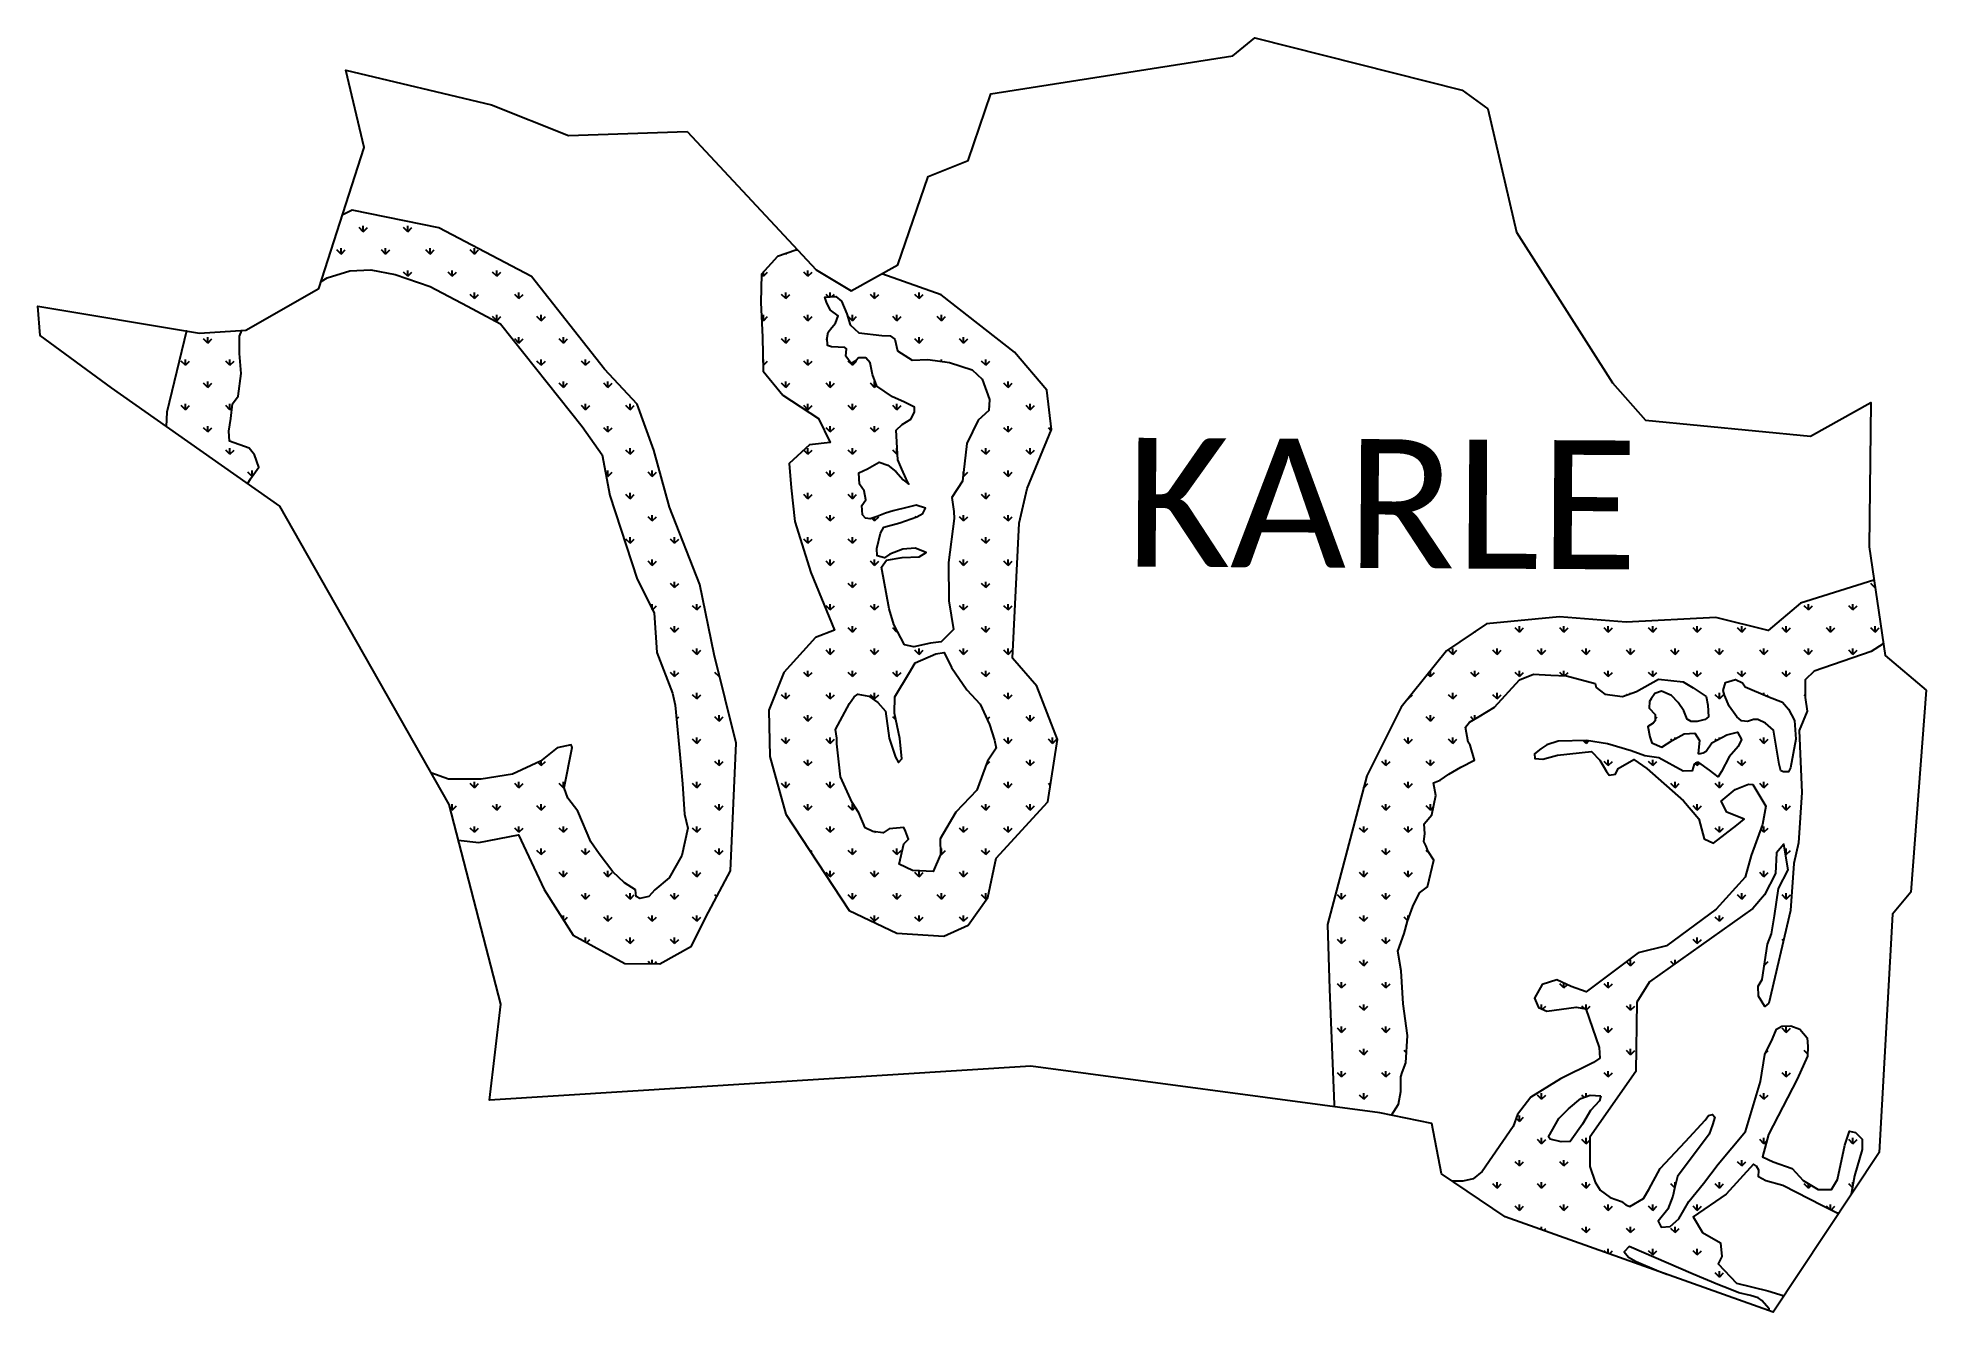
# Model space of a CAD drawing. Header units: metres. Extents: x 318967 to 320493, y 1877618 to 1878647.
import ezdxf

# ---------------------------------------------------------------- set-up
doc = ezdxf.new("R2010")
doc.units = ezdxf.units.M
for name, color, linetype in [('MANGROOVE BUFFER ZONE', 120, 'Continuous'), ('village', 3, 'Continuous'), ('VILLAGE NAME', 250, 'Continuous')]:
    doc.layers.add(name, color=color, linetype=linetype)
doc.styles.get("Standard").update_dxf_attribs({"font": 'simplex.shx'})

msp = doc.modelspace()

# ---------------------------------------------------------------- hatches: boundary and pattern name
at = {"layer": 'MANGROOVE BUFFER ZONE'}
h = msp.add_hatch(dxfattribs=at)
h.set_pattern_fill('GRASS', color=256)
h.paths.add_polyline_path([(319783.2, 1878029.8), (319791.1, 1878080), (319774.4, 1878123.1), (319754.7, 1878145.6), (319760, 1878254.6), (319766.5, 1878282.7), (319786, 1878330.3), (319782.4, 1878362.1), (319756.2, 1878392.9), (319697, 1878439), (319649.1, 1878456.1), (319624.3, 1878442.3), (319595.9, 1878459.4), (319581.5, 1878474.9), (319579.6, 1878475.3), (319564.9, 1878470), (319551.8, 1878455.8), (319551.2, 1878432.8), (319552.7, 1878404.8), (319553.3, 1878377.5), (319569.1, 1878358.2), (319597.9, 1878339.3), (319607.4, 1878319.9), (319590.6, 1878317.9), (319574.2, 1878303), (319575.8, 1878283.3), (319578.9, 1878256.1), (319591.7, 1878215), (319610.7, 1878168.2), (319595.5, 1878162.5), (319569.8, 1878134.2), (319557.9, 1878103.7), (319558.5, 1878066.4), (319571.6, 1878019.7), (319622.7, 1877941.9), (319661.1, 1877923.7), (319699.2, 1877921.3), (319718.9, 1877930), (319734.6, 1877952.5), (319741.5, 1877984.3)])
h.paths.add_polyline_path([(319625.1, 1878029.2), (319615.6, 1878049.8), (319612.8, 1878076.6), (319612.6, 1878081.2), (319611.6, 1878088), (319611.5, 1878088), (319623, 1878109.2), (319626.7, 1878114.5), (319629.6, 1878116.7), (319638.5, 1878115), (319645.8, 1878110), (319651.9, 1878103), (319655.1, 1878081), (319660.1, 1878065.7), (319662.6, 1878061.5), (319665.2, 1878064.4), (319663.6, 1878080.8), (319659.4, 1878101.2), (319659.5, 1878114.5), (319671.3, 1878134.2), (319675.9, 1878141.9), (319692.8, 1878149.2), (319699.4, 1878150.4), (319705.4, 1878138.1), (319717.8, 1878120.2), (319728.5, 1878108.5), (319736, 1878092.1), (319740.2, 1878079.4), (319741.5, 1878072.9), (319734.5, 1878062.5), (319725.9, 1878039), (319708.9, 1878021.3), (319696.1, 1877999.8), (319696.4, 1877987.1), (319690.4, 1877973.5), (319673.9, 1877974.1), (319663.1, 1877979.3), (319666.7, 1877995.7), (319670.5, 1877999.4), (319668.3, 1878006), (319666.7, 1878009), (319655, 1878007.9), (319650.1, 1878004.7), (319641.7, 1878005.8), (319635.7, 1878008.8), (319630.4, 1878020.7)], flags=16)
h.paths.add_polyline_path([(319667.4, 1878156.4), (319658.8, 1878172.9), (319655.1, 1878185.5), (319648.7, 1878219.1), (319652.8, 1878224.9), (319665.5, 1878226.9), (319679.2, 1878227.5), (319684.9, 1878231), (319676.1, 1878234.5), (319666.1, 1878233.6), (319655.5, 1878229.8), (319651.1, 1878226.7), (319645.3, 1878228.2), (319644.9, 1878234.3), (319647.9, 1878246.7), (319650.8, 1878251.6), (319663.6, 1878255), (319677.4, 1878259.9), (319682.1, 1878262.6), (319684.4, 1878266.8), (319676.9, 1878269.3), (319670.2, 1878267.7), (319658.3, 1878264.8), (319652, 1878262.8), (319645.4, 1878260.1), (319639.7, 1878258.1), (319635.8, 1878258.7), (319633.5, 1878261.5), (319633, 1878268.9), (319636, 1878273.6), (319634.7, 1878280.7), (319631.1, 1878286.1), (319630.4, 1878295.4), (319637.4, 1878298.7), (319647, 1878304), (319653.8, 1878301.5), (319660.4, 1878296.5), (319666.3, 1878289.8), (319671, 1878286.2), (319668.8, 1878290.6), (319665.1, 1878298.4), (319662, 1878305.9), (319660.5, 1878329.7), (319665.5, 1878334.4), (319672.6, 1878338.8), (319675.5, 1878344.3), (319675.5, 1878348.3), (319666.9, 1878352.6), (319657.7, 1878356.6), (319645.1, 1878365.3), (319641.4, 1878374.9), (319639.7, 1878384.2), (319636, 1878388.2), (319630.2, 1878388.2), (319628.2, 1878386.1), (319624.4, 1878383.7), (319620.1, 1878389.7), (319620.6, 1878395.6), (319619.1, 1878396.5), (319608.4, 1878397.2), (319605.2, 1878398.2), (319604.8, 1878404.4), (319605.7, 1878409), (319608.7, 1878412.7), (319611.6, 1878416.2), (319613.7, 1878422.1), (319607.5, 1878426.7), (319604.5, 1878432.5), (319603.1, 1878437.3), (319611.9, 1878437.8), (319616.6, 1878434), (319620.8, 1878423.7), (319623.5, 1878414.8), (319630.6, 1878408.5), (319649, 1878406.2), (319655.9, 1878405.9), (319659.5, 1878403.4), (319661.8, 1878393.9), (319673.6, 1878386.3), (319686.1, 1878387), (319703.7, 1878384.5), (319721.9, 1878378.6), (319730.1, 1878370.9), (319735.9, 1878354.6), (319735.4, 1878345.6), (319727, 1878338), (319717.8, 1878319.1), (319714.2, 1878288.5), (319705.5, 1878275.5), (319707.3, 1878264), (319707.6, 1878258.4), (319702.9, 1878223), (319703.2, 1878191.9), (319707, 1878168.9), (319696.9, 1878159), (319688.5, 1878157.7), (319674.9, 1878154.8)], flags=16)
h.paths.add_polyline_path([(319526.7, 1877974), (319531.5, 1878077), (319513.7, 1878148.6), (319502, 1878205.1), (319477.5, 1878267.6), (319464.9, 1878313.7), (319451.4, 1878350.7), (319425.1, 1878379.1), (319366.1, 1878453.9), (319291.3, 1878493.3), (319221.2, 1878507.5), (319213.2, 1878503.5), (319196, 1878449.9), (319201, 1878452.9), (319219.3, 1878458.4), (319236.2, 1878459.2), (319255.8, 1878455.6), (319284.2, 1878445.8), (319314.4, 1878430), (319341.1, 1878415.7), (319407.1, 1878332.8), (319423, 1878309.8), (319429.4, 1878277), (319451.5, 1878209.4), (319465, 1878182.2), (319467.3, 1878150.4), (319479.9, 1878117.5), (319482.2, 1878107.7), (319486.8, 1878059.4), (319488.1, 1878044.1), (319489.6, 1878019.7), (319492.3, 1878008.5), (319487.4, 1877986.2), (319477.2, 1877968.3), (319465.7, 1877958.6), (319460.7, 1877953.2), (319453.6, 1877951.6), (319450.5, 1877953.1), (319450, 1877958.7), (319441.1, 1877964.3), (319431.7, 1877973.2), (319420.8, 1877987.8), (319413.9, 1877997.4), (319403.4, 1878022), (319395.5, 1878032.5), (319392.4, 1878041), (319399, 1878073.6), (319398.1, 1878075.7), (319386.7, 1878073.3), (319373.3, 1878062.6), (319350.8, 1878052), (319325.3, 1878047.9), (319299.1, 1878048), (319284.7, 1878053.2), (319299.4, 1878027.4), (319306.9, 1877998.6), (319323.5, 1877996.9), (319355.5, 1878002.9), (319376.3, 1877958.8), (319399.8, 1877922.1), (319441.5, 1877899.1), (319469.8, 1877898.9), (319495.2, 1877913.2), (319506.9, 1877936.4)])
h = msp.add_hatch(dxfattribs=at)
h.set_pattern_fill('GRASS', color=256)
h.paths.add_polyline_path([(319129.1, 1878357.3), (319131.4, 1878375.6), (319130.2, 1878391.8), (319130.2, 1878405.8), (319132, 1878410.4), (319097.8, 1878408.2), (319087.3, 1878409.9), (319087.3, 1878409.9), (319071.5, 1878344.3), (319071, 1878332.8), (319136.7, 1878286.6), (319139.1, 1878290.6), (319145.7, 1878299.8), (319142.2, 1878310), (319137.9, 1878315.3), (319122, 1878321), (319121.4, 1878329.1), (319123.1, 1878339.3), (319124.6, 1878351.2)])
h = msp.add_hatch(dxfattribs=at)
h.set_pattern_fill('GRASS', color=256)
h.paths.add_polyline_path([(320284, 1877700.7), (320288.1, 1877711.1), (320289.5, 1877717.4), (320291.7, 1877727), (320317.4, 1877761.2), (320320.2, 1877768.8), (320322.1, 1877775), (320320.1, 1877777.3), (320316.9, 1877776.5), (320314.2, 1877772.6), (320298.4, 1877755.5), (320277.8, 1877733.7), (320268.6, 1877716.7), (320264.4, 1877709.4), (320253.4, 1877703), (320250.2, 1877704.3), (320246.5, 1877706.8), (320237.5, 1877710.2), (320229.4, 1877716.2), (320225.4, 1877722.4), (320220.9, 1877735.3), (320220.9, 1877759), (320258.2, 1877812), (320258.9, 1877868), (320269.3, 1877884.3), (320352.8, 1877943.5), (320362.1, 1877954.6), (320371.1, 1877971.7), (320371.9, 1877988.4), (320377.8, 1877995.5), (320381.3, 1877974.7), (320373.5, 1877959.7), (320370.3, 1877937.7), (320367.8, 1877923), (320364.6, 1877914.6), (320360.2, 1877886.1), (320357.1, 1877880.8), (320357.3, 1877872.7), (320362.3, 1877864.3), (320365.6, 1877867), (320383.2, 1877941.9), (320385.9, 1877979.8), (320389.5, 1877996.5), (320392.2, 1878037.1), (320390, 1878087.3), (320396.7, 1878103), (320394.9, 1878113.9), (320395.1, 1878128.3), (320402.3, 1878135.3), (320448.4, 1878151.2), (320458.1, 1878157.2), (320450.5, 1878208.7), (320391.3, 1878190), (320365, 1878168), (320322.7, 1878178.4), (320250.3, 1878174.8), (320196.4, 1878179.1), (320137.5, 1878173.5), (320105.2, 1878151.6), (320068.6, 1878106.1), (320040.8, 1878050.7), (320009.1, 1877930.7), (320010.8, 1877878.3), (320014.6, 1877785.3), (320014.6, 1877783.4), (320051.3, 1877778.5), (320060.8, 1877776.6), (320066.5, 1877785.5), (320068.4, 1877795.8), (320068.4, 1877807.7), (320069.4, 1877811.2), (320072.4, 1877818.8), (320073.8, 1877840.9), (320070.3, 1877866.6), (320068.5, 1877893.2), (320065.8, 1877909.2), (320070.9, 1877923.4), (320073.6, 1877933.4), (320078, 1877945.1), (320083.3, 1877956.3), (320090, 1877961.1), (320094.9, 1877982.5), (320090.5, 1877989.6), (320088.9, 1877994), (320086.9, 1877997.7), (320087.6, 1878003.7), (320087.3, 1878011.8), (320093.5, 1878019.1), (320096.6, 1878034.8), (320094.6, 1878044.9), (320100, 1878047.1), (320107, 1878051.9), (320116.9, 1878057.6), (320127.9, 1878063.2), (320124.4, 1878075.5), (320122.8, 1878077.8), (320120.7, 1878090), (320123.7, 1878094.1), (320131.7, 1878098.7), (320143.9, 1878106.1), (320164.1, 1878128.3), (320175.6, 1878132.9), (320189.6, 1878132), (320202.1, 1878131.3), (320225.2, 1878125.1), (320226, 1878122), (320233, 1878116.6), (320247.3, 1878114.7), (320258.7, 1878118.8), (320276.5, 1878128.8), (320296.4, 1878126.5), (320304.4, 1878121.7), (320314.9, 1878114.7), (320316.3, 1878107.8), (320317, 1878098.2), (320314.3, 1878096.2), (320307.8, 1878094.5), (320302.9, 1878094.5), (320299.6, 1878096.3), (320296.9, 1878103.1), (320292.5, 1878110), (320286.9, 1878115.5), (320279, 1878119), (320273.6, 1878117.2), (320270.5, 1878112.9), (320269.3, 1878110.7), (320269, 1878105.3), (320273.8, 1878100.1), (320273.8, 1878095.1), (320272.1, 1878093.3), (320267.8, 1878090.6), (320269.6, 1878082.2), (320271, 1878077.4), (320279.1, 1878073.7), (320287.5, 1878079.2), (320297.2, 1878084.6), (320305.9, 1878085), (320309.6, 1878079.2), (320308.4, 1878068.7), (320310.4, 1878068.7), (320312.6, 1878069.3), (320314.9, 1878070.5), (320319.5, 1878077.4), (320331.7, 1878083.9), (320340.2, 1878085.9), (320343.5, 1878080.1), (320340.8, 1878074.3), (320333.6, 1878066), (320327.4, 1878054.2), (320324.6, 1878049.8), (320317.7, 1878055.2), (320309.2, 1878061.4), (320307.8, 1878061.4), (320306.3, 1878061), (320305.2, 1878060), (320303.8, 1878054.6), (320296.3, 1878054.5), (320276.7, 1878065.1), (320265.5, 1878066.7), (320254.3, 1878070.9), (320235.3, 1878076.5), (320218.4, 1878079.1), (320195.5, 1878078.7), (320186.3, 1878075.7), (320181.3, 1878072.4), (320176.4, 1878068.5), (320176.7, 1878064.6), (320183.1, 1878064.2), (320195, 1878067.3), (320222.3, 1878070.3), (320229.2, 1878063.4), (320234.4, 1878054.1), (320236.7, 1878051.1), (320241.7, 1878052.1), (320244, 1878056.6), (320256.5, 1878063.8), (320267.1, 1878056.6), (320296.6, 1878030.5), (320309, 1878016), (320313.3, 1877999.9), (320320.9, 1877996.4), (320339.7, 1878010.7), (320345.7, 1878015.6), (320331.6, 1878021.2), (320327.2, 1878030.2), (320338.5, 1878039.5), (320349.2, 1878043.9), (320352.8, 1878043.6), (320363.2, 1878026.3), (320360.6, 1878011.3), (320351.3, 1877986.3), (320346.4, 1877968.7), (320323, 1877942.9), (320282.9, 1877913.5), (320260, 1877907.6), (320218.1, 1877876.3), (320205.9, 1877880.5), (320194.4, 1877885.8), (320182.6, 1877882.1), (320176.4, 1877871.2), (320179.6, 1877863.5), (320186.3, 1877860.6), (320210, 1877863.8), (320217.7, 1877862.6), (320228.5, 1877831.3), (320229, 1877822.8), (320224.1, 1877819.1), (320197.2, 1877806.1), (320173.3, 1877791.2), (320162.5, 1877777.2), (320159.1, 1877767.6), (320133.9, 1877731.1), (320126.8, 1877725.1), (320118.4, 1877723.3), (320109.9, 1877723.4), (320152.6, 1877694.6), (320283.2, 1877648.1), (320276.7, 1877650.7), (320258.4, 1877658.4), (320252.3, 1877661.9), (320248.8, 1877666.3), (320252.9, 1877670.5), (320304.6, 1877648.2), (320324.5, 1877640), (320334, 1877636), (320341.5, 1877633.1), (320350.7, 1877631.1), (320357, 1877629.2), (320360, 1877627), (320365.9, 1877620.2), (320366.1, 1877618.6), (320369.1, 1877617.5), (320377.9, 1877630.7), (320364.9, 1877634.9), (320339.6, 1877640.9), (320324.7, 1877656.5), (320327.7, 1877662.4), (320326.6, 1877673.5), (320312, 1877681.9), (320304.4, 1877694.6), (320331.2, 1877712.8), (320353.1, 1877737), (320355.6, 1877735.5), (320357.5, 1877732.2), (320357.4, 1877726.8), (320363.2, 1877723.5), (320377, 1877719.8), (320408.9, 1877703.5), (320420.9, 1877697.5), (320422.3, 1877697.6), (320431.9, 1877712), (320432.4, 1877714.3), (320434.8, 1877727.6), (320441.1, 1877748.8), (320441.1, 1877757.3), (320435.5, 1877762.6), (320430.7, 1877763.8), (320427.1, 1877752.4), (320421.1, 1877724.7), (320416.2, 1877716.5), (320405.4, 1877716.5), (320393.3, 1877723.8), (320384.4, 1877733.6), (320369.2, 1877738.9), (320360.5, 1877743), (320365.3, 1877760.9), (320388.5, 1877805.7), (320396.9, 1877824.3), (320397.2, 1877832), (320396.7, 1877839), (320390.7, 1877846.2), (320383.4, 1877848.8), (320376.2, 1877848.6), (320371.8, 1877846), (320368.5, 1877838.2), (320362.4, 1877825.7), (320358.8, 1877803.8), (320346.7, 1877763.4), (320324.8, 1877737), (320312.9, 1877721.5), (320301, 1877706.8), (320292.9, 1877692.9), (320285.8, 1877686.8), (320278.6, 1877686.1), (320276.2, 1877691.1)])
h.paths.add_polyline_path([(320205.2, 1877755.3), (320197.8, 1877755.1), (320188.9, 1877757.2), (320187.5, 1877759.2), (320196, 1877774), (320203.8, 1877781.8), (320213.7, 1877790.1), (320221.4, 1877792.8), (320229.8, 1877792.2), (320228.8, 1877788.2), (320221.6, 1877780.4), (320215.1, 1877769.4)], flags=16)
h.paths.add_polyline_path([(320375.4, 1878054.6), (320374, 1878060), (320369.3, 1878087.5), (320362.9, 1878093.2), (320356.6, 1878096.1), (320353.2, 1878096.1), (320348.5, 1878094.6), (320343.6, 1878095.1), (320339.8, 1878098.4), (320333.5, 1878106.9), (320329.9, 1878115.8), (320328.8, 1878119.6), (320330.6, 1878126), (320338.8, 1878128.4), (320344.4, 1878125.9), (320346.5, 1878122.5), (320364.8, 1878114.7), (320376.6, 1878110.1), (320381.6, 1878104.6), (320386.4, 1878095.4), (320387.3, 1878080.3), (320383.1, 1878057), (320381.4, 1878053.8), (320377.6, 1878053.9)], flags=16)

# ---------------------------------------------------------------- linework, layer by layer
at = {"layer": 'MANGROOVE BUFFER ZONE', "color": 3, "flags": 128}
msp.add_lwpolyline([(319395.8, 1878567.7), (319491.9, 1878571)], dxfattribs=at)
at = {"layer": 'MANGROOVE BUFFER ZONE', "flags": 128}
for points in [[(319306.9, 1877998.6), (319323.5, 1877996.9), (319355.5, 1878002.9), (319376.3, 1877958.8), (319399.8, 1877922.1), (319441.5, 1877899.1), (319469.8, 1877898.9), (319495.2, 1877913.2), (319506.9, 1877936.4), (319526.7, 1877974), (319531.5, 1878077), (319513.7, 1878148.6), (319502, 1878205.1), (319477.5, 1878267.6), (319464.9, 1878313.7), (319451.4, 1878350.7), (319425.1, 1878379.1), (319366.1, 1878453.9), (319291.3, 1878493.3), (319221.2, 1878507.5), (319213.2, 1878503.5)], [(319581.5, 1878474.9), (319579.6, 1878475.3), (319564.9, 1878470), (319551.8, 1878455.8), (319551.2, 1878432.8), (319552.7, 1878404.8), (319553.3, 1878377.5), (319569.1, 1878358.2), (319597.9, 1878339.3), (319607.4, 1878319.9), (319590.6, 1878317.9), (319574.2, 1878303), (319575.8, 1878283.3), (319578.9, 1878256.1), (319591.7, 1878215), (319610.7, 1878168.2), (319595.5, 1878162.5), (319569.8, 1878134.2), (319557.9, 1878103.7), (319558.5, 1878066.4), (319571.6, 1878019.7), (319622.7, 1877941.9), (319661.1, 1877923.7), (319699.2, 1877921.3), (319718.9, 1877930), (319734.6, 1877952.5), (319741.5, 1877984.3), (319783.2, 1878029.8), (319791.1, 1878080), (319774.4, 1878123.1), (319754.7, 1878145.6), (319760, 1878254.6), (319766.5, 1878282.7), (319786, 1878330.3), (319782.4, 1878362.1), (319756.2, 1878392.9), (319697, 1878439), (319649.1, 1878456.1)], [(319196, 1878449.9), (319201, 1878452.9), (319219.3, 1878458.4), (319236.2, 1878459.2), (319255.8, 1878455.6), (319284.2, 1878445.8), (319314.4, 1878430), (319341.1, 1878415.7), (319407.1, 1878332.8), (319423, 1878309.8), (319429.4, 1878277), (319451.5, 1878209.4), (319465, 1878182.2), (319467.3, 1878150.4), (319479.9, 1878117.5), (319482.2, 1878107.7), (319486.8, 1878059.4), (319488.1, 1878044.1), (319489.6, 1878019.7), (319492.3, 1878008.5), (319487.4, 1877986.2), (319477.2, 1877968.3), (319465.7, 1877958.6), (319460.7, 1877953.2), (319453.6, 1877951.6), (319450.5, 1877953.1), (319450, 1877958.7), (319441.1, 1877964.3), (319431.7, 1877973.2), (319420.8, 1877987.8), (319413.9, 1877997.4), (319403.4, 1878022), (319395.5, 1878032.5), (319392.4, 1878041), (319399, 1878073.6), (319398.1, 1878075.7), (319386.7, 1878073.3), (319373.3, 1878062.6), (319350.8, 1878052), (319325.3, 1878047.9), (319299.1, 1878048), (319284.7, 1878053.2)], [(319087.3, 1878409.9), (319087.3, 1878409.9), (319071.5, 1878344.3), (319071, 1878332.8)], [(319136.7, 1878286.6), (319139.1, 1878290.6), (319145.7, 1878299.8), (319142.2, 1878310), (319137.9, 1878315.3), (319122, 1878321), (319121.4, 1878329.1), (319123.1, 1878339.3), (319124.6, 1878351.2), (319129.1, 1878357.3), (319131.4, 1878375.6), (319130.2, 1878391.8), (319130.2, 1878405.8), (319132, 1878410.4)], [(320450.5, 1878208.7), (320391.3, 1878190), (320365, 1878168), (320322.7, 1878178.4), (320250.3, 1878174.8), (320196.4, 1878179.1), (320137.5, 1878173.5), (320105.2, 1878151.6), (320068.6, 1878106.1), (320040.8, 1878050.7), (320009.1, 1877930.7), (320010.8, 1877878.3), (320014.6, 1877785.3), (320014.6, 1877783.4)], [(320458.1, 1878157.2), (320448.4, 1878151.2), (320402.3, 1878135.3), (320395.1, 1878128.3), (320394.9, 1878113.9), (320396.7, 1878103), (320390, 1878087.3), (320392.2, 1878037.1), (320389.5, 1877996.5), (320385.9, 1877979.8), (320383.2, 1877941.9), (320365.6, 1877867), (320362.3, 1877864.3), (320357.3, 1877872.7), (320357.1, 1877880.8), (320360.2, 1877886.1), (320364.6, 1877914.6), (320367.8, 1877923), (320370.3, 1877937.7), (320373.5, 1877959.7), (320381.3, 1877974.7), (320377.8, 1877995.5), (320371.9, 1877988.4), (320371.1, 1877971.7), (320362.1, 1877954.6), (320352.8, 1877943.5), (320269.3, 1877884.3), (320258.9, 1877868), (320258.2, 1877812), (320220.9, 1877759), (320220.9, 1877735.3), (320225.4, 1877722.4), (320229.4, 1877716.2), (320237.5, 1877710.2), (320246.5, 1877706.8), (320250.2, 1877704.3), (320253.4, 1877703), (320264.4, 1877709.4), (320268.6, 1877716.7), (320277.8, 1877733.7), (320298.4, 1877755.5), (320314.2, 1877772.6), (320316.9, 1877776.5), (320320.1, 1877777.3), (320322.1, 1877775), (320320.2, 1877768.8), (320317.4, 1877761.2), (320291.7, 1877727), (320289.5, 1877717.4), (320288.1, 1877711.1), (320284, 1877700.7), (320276.2, 1877691.1), (320278.6, 1877686.1), (320285.8, 1877686.8), (320292.9, 1877692.9), (320301, 1877706.8), (320312.9, 1877721.5), (320324.8, 1877737), (320346.7, 1877763.4), (320358.8, 1877803.8), (320362.4, 1877825.7), (320368.5, 1877838.2), (320371.8, 1877846), (320376.2, 1877848.6), (320383.4, 1877848.8), (320390.7, 1877846.2), (320396.7, 1877839), (320397.2, 1877832), (320396.9, 1877824.3), (320388.5, 1877805.7), (320365.3, 1877760.9), (320360.5, 1877743), (320369.2, 1877738.9), (320384.4, 1877733.6), (320393.3, 1877723.8), (320405.4, 1877716.5), (320416.2, 1877716.5), (320421.1, 1877724.7), (320427.1, 1877752.4), (320430.7, 1877763.8), (320435.5, 1877762.6), (320441.1, 1877757.3), (320441.1, 1877748.8), (320434.8, 1877727.6), (320432.4, 1877714.3), (320431.9, 1877712)], [(320060.8, 1877776.6), (320066.5, 1877785.5), (320068.4, 1877795.8), (320068.4, 1877807.7), (320069.4, 1877811.2), (320072.4, 1877818.8), (320073.8, 1877840.9), (320070.3, 1877866.6), (320068.5, 1877893.2), (320065.8, 1877909.2), (320070.9, 1877923.4), (320073.6, 1877933.4), (320078, 1877945.1), (320083.3, 1877956.3), (320090, 1877961.1), (320094.9, 1877982.5), (320090.5, 1877989.6), (320088.9, 1877994), (320086.9, 1877997.7), (320087.6, 1878003.7), (320087.3, 1878011.8), (320093.5, 1878019.1), (320096.6, 1878034.8), (320094.6, 1878044.9), (320100, 1878047.1), (320107, 1878051.9), (320116.9, 1878057.6), (320127.9, 1878063.2), (320124.4, 1878075.5), (320122.8, 1878077.8), (320120.7, 1878090), (320123.7, 1878094.1), (320131.7, 1878098.7), (320143.9, 1878106.1), (320164.1, 1878128.3), (320175.6, 1878132.9), (320189.6, 1878132), (320202.1, 1878131.3), (320225.2, 1878125.1), (320226, 1878122), (320233, 1878116.6), (320247.3, 1878114.7), (320258.7, 1878118.8), (320276.5, 1878128.8), (320296.4, 1878126.5), (320304.4, 1878121.7), (320314.9, 1878114.7), (320316.3, 1878107.8), (320317, 1878098.2), (320314.3, 1878096.2), (320307.8, 1878094.5), (320302.9, 1878094.5), (320299.6, 1878096.3), (320296.9, 1878103.1), (320292.5, 1878110), (320286.9, 1878115.5), (320279, 1878119), (320273.6, 1878117.2), (320270.5, 1878112.9), (320269.3, 1878110.7), (320269, 1878105.3), (320273.8, 1878100.1), (320273.8, 1878095.1), (320272.1, 1878093.3), (320267.8, 1878090.6), (320269.6, 1878082.2), (320271, 1878077.4), (320279.1, 1878073.7), (320287.5, 1878079.2), (320297.2, 1878084.6), (320305.9, 1878085), (320309.6, 1878079.2), (320308.4, 1878068.7), (320310.4, 1878068.7), (320312.6, 1878069.3), (320314.9, 1878070.5), (320319.5, 1878077.4), (320331.7, 1878083.9), (320340.2, 1878085.9), (320343.5, 1878080.1), (320340.8, 1878074.3), (320333.6, 1878066), (320327.4, 1878054.2), (320324.6, 1878049.8), (320317.7, 1878055.2), (320309.2, 1878061.4), (320307.8, 1878061.4), (320306.3, 1878061), (320305.2, 1878060), (320303.8, 1878054.6), (320296.3, 1878054.5), (320276.7, 1878065.1), (320265.5, 1878066.7), (320254.3, 1878070.9), (320235.3, 1878076.5), (320218.4, 1878079.1), (320195.5, 1878078.7), (320186.3, 1878075.7), (320181.3, 1878072.4), (320176.4, 1878068.5), (320176.7, 1878064.6), (320183.1, 1878064.2), (320195, 1878067.3), (320222.3, 1878070.3), (320229.2, 1878063.4), (320234.4, 1878054.1), (320236.7, 1878051.1), (320241.7, 1878052.1), (320244, 1878056.6), (320256.5, 1878063.8), (320267.1, 1878056.6), (320296.6, 1878030.5), (320309, 1878016), (320313.3, 1877999.9), (320320.9, 1877996.4), (320339.7, 1878010.7), (320345.7, 1878015.6), (320331.6, 1878021.2), (320327.2, 1878030.2), (320338.5, 1878039.5), (320349.2, 1878043.9), (320352.8, 1878043.6), (320363.2, 1878026.3), (320360.6, 1878011.3), (320351.3, 1877986.3), (320346.4, 1877968.7), (320323, 1877942.9), (320282.9, 1877913.5), (320260, 1877907.6), (320218.1, 1877876.3), (320205.9, 1877880.5), (320194.4, 1877885.8), (320182.6, 1877882.1), (320176.4, 1877871.2), (320179.6, 1877863.5), (320186.3, 1877860.6), (320210, 1877863.8), (320217.7, 1877862.6), (320228.5, 1877831.3), (320229, 1877822.8), (320224.1, 1877819.1), (320197.2, 1877806.1), (320173.3, 1877791.2), (320162.5, 1877777.2), (320159.1, 1877767.6), (320133.9, 1877731.1), (320126.8, 1877725.1), (320118.4, 1877723.3), (320109.9, 1877723.4)], [(320422.3, 1877697.6), (320420.9, 1877697.5), (320408.9, 1877703.5), (320377, 1877719.8), (320363.2, 1877723.5), (320357.4, 1877726.8), (320357.5, 1877732.2), (320355.6, 1877735.5), (320353.1, 1877737), (320331.2, 1877712.8), (320304.4, 1877694.6), (320312, 1877681.9), (320326.6, 1877673.5), (320327.7, 1877662.4), (320324.7, 1877656.5), (320339.6, 1877640.9), (320364.9, 1877634.9), (320377.9, 1877630.7)], [(320366.1, 1877618.6), (320365.9, 1877620.2), (320360, 1877627), (320357, 1877629.2), (320350.7, 1877631.1), (320341.5, 1877633.1), (320334, 1877636), (320324.5, 1877640), (320304.6, 1877648.2), (320252.9, 1877670.5), (320248.8, 1877666.3), (320252.3, 1877661.9), (320258.4, 1877658.4), (320276.7, 1877650.7), (320283.2, 1877648.1)]]:
    msp.add_lwpolyline(points, dxfattribs=at)
for points in [[(319667.4, 1878156.4), (319658.8, 1878172.9), (319655.1, 1878185.5), (319648.7, 1878219.1), (319652.8, 1878224.9), (319665.5, 1878226.9), (319679.2, 1878227.5), (319684.9, 1878231), (319676.1, 1878234.5), (319666.1, 1878233.6), (319655.5, 1878229.8), (319651.1, 1878226.7), (319645.3, 1878228.2), (319644.9, 1878234.3), (319647.9, 1878246.7), (319650.8, 1878251.6), (319663.6, 1878255), (319677.4, 1878259.9), (319682.1, 1878262.6), (319684.4, 1878266.8), (319676.9, 1878269.3), (319670.2, 1878267.7), (319658.3, 1878264.8), (319652, 1878262.8), (319645.4, 1878260.1), (319639.7, 1878258.1), (319635.8, 1878258.7), (319633.5, 1878261.5), (319633, 1878268.9), (319636, 1878273.6), (319634.7, 1878280.7), (319631.1, 1878286.1), (319630.4, 1878295.4), (319637.4, 1878298.7), (319647, 1878304), (319653.8, 1878301.5), (319660.4, 1878296.5), (319666.3, 1878289.8), (319671, 1878286.2), (319668.8, 1878290.6), (319665.1, 1878298.4), (319662, 1878305.9), (319660.5, 1878329.7), (319665.5, 1878334.4), (319672.6, 1878338.8), (319675.5, 1878344.3), (319675.5, 1878348.3), (319666.9, 1878352.6), (319657.7, 1878356.6), (319645.1, 1878365.3), (319641.4, 1878374.9), (319639.7, 1878384.2), (319636, 1878388.2), (319630.2, 1878388.2), (319628.2, 1878386.1), (319624.4, 1878383.7), (319620.1, 1878389.7), (319620.6, 1878395.6), (319619.1, 1878396.5), (319608.4, 1878397.2), (319605.2, 1878398.2), (319604.8, 1878404.4), (319605.7, 1878409), (319608.7, 1878412.7), (319611.6, 1878416.2), (319613.7, 1878422.1), (319607.5, 1878426.7), (319604.5, 1878432.5), (319603.1, 1878437.3), (319611.9, 1878437.8), (319616.6, 1878434), (319620.8, 1878423.7), (319623.5, 1878414.8), (319630.6, 1878408.5), (319649, 1878406.2), (319655.9, 1878405.9), (319659.5, 1878403.4), (319661.8, 1878393.9), (319673.6, 1878386.3), (319686.1, 1878387), (319703.7, 1878384.5), (319721.9, 1878378.6), (319730.1, 1878370.9), (319735.9, 1878354.6), (319735.4, 1878345.6), (319727, 1878338), (319717.8, 1878319.1), (319714.2, 1878288.5), (319705.5, 1878275.5), (319707.3, 1878264), (319707.6, 1878258.4), (319702.9, 1878223), (319703.2, 1878191.9), (319707, 1878168.9), (319696.9, 1878159), (319688.5, 1878157.7), (319674.9, 1878154.8)], [(319611.5, 1878088), (319623, 1878109.2), (319626.7, 1878114.5), (319629.6, 1878116.7), (319638.5, 1878115), (319645.8, 1878110), (319651.9, 1878103), (319655.1, 1878081), (319660.1, 1878065.7), (319662.6, 1878061.5), (319665.2, 1878064.4), (319663.6, 1878080.8), (319659.4, 1878101.2), (319659.5, 1878114.5), (319671.3, 1878134.2), (319675.9, 1878141.9), (319692.8, 1878149.2), (319699.4, 1878150.4), (319705.4, 1878138.1), (319717.8, 1878120.2), (319728.5, 1878108.5), (319736, 1878092.1), (319740.2, 1878079.4), (319741.5, 1878072.9), (319734.5, 1878062.5), (319725.9, 1878039), (319708.9, 1878021.3), (319696.1, 1877999.8), (319696.4, 1877987.1), (319690.4, 1877973.5), (319673.9, 1877974.1), (319663.1, 1877979.3), (319666.7, 1877995.7), (319670.5, 1877999.4), (319668.3, 1878006), (319666.7, 1878009), (319655, 1878007.9), (319650.1, 1878004.7), (319641.7, 1878005.8), (319635.7, 1878008.8), (319630.4, 1878020.7), (319625.1, 1878029.2), (319615.6, 1878049.8), (319612.8, 1878076.6), (319612.6, 1878081.2), (319611.6, 1878088)], [(320375.4, 1878054.6), (320374, 1878060), (320369.3, 1878087.5), (320362.9, 1878093.2), (320356.6, 1878096.1), (320353.2, 1878096.1), (320348.5, 1878094.6), (320343.6, 1878095.1), (320339.8, 1878098.4), (320333.5, 1878106.9), (320329.9, 1878115.8), (320328.8, 1878119.6), (320330.6, 1878126), (320338.8, 1878128.4), (320344.4, 1878125.9), (320346.5, 1878122.5), (320364.8, 1878114.7), (320376.6, 1878110.1), (320381.6, 1878104.6), (320386.4, 1878095.4), (320387.3, 1878080.3), (320383.1, 1878057), (320381.4, 1878053.8), (320377.6, 1878053.9)], [(320229.8, 1877792.2), (320228.8, 1877788.2), (320221.6, 1877780.4), (320215.1, 1877769.4), (320205.2, 1877755.3), (320197.8, 1877755.1), (320188.9, 1877757.2), (320187.5, 1877759.2), (320196, 1877774), (320203.8, 1877781.8), (320213.7, 1877790.1), (320221.4, 1877792.8)]]:
    msp.add_lwpolyline(points, close=True, dxfattribs=at)
at = {"layer": 'village', "color": 3, "true_color": 0x00ff00}
for points in [[(319491.9, 1878571, 0), (319595.9, 1878459.4, 0), (319624.3, 1878442.3, 0), (319662.1, 1878463.3, 0), (319686.6, 1878534.7, 0), (319718.7, 1878547.7, 0), (319737.2, 1878601.4, 0), (319932.7, 1878632.2, 0), (319950.4, 1878646.7, 0), (320117.8, 1878604.4, 0), (320138.7, 1878589.3, 0), (320161.8, 1878489.6, 0), (320239.3, 1878368.1, 0), (320265.9, 1878337.8, 0), (320399.3, 1878325.1, 0), (320447.9, 1878352.1, 0), (320446.6, 1878235.5, 0), (320459.5, 1878147.9, 0), (320492.8, 1878119.9, 0)], [(320492.8, 1878119.9, 0), (320480.3, 1877956.7, 0), (320465.6, 1877939, 0), (320454.7, 1877746.4, 0), (320369.1, 1877617.5, 0), (320152.6, 1877694.6, 0), (320101.2, 1877729.2, 0), (320093.5, 1877769.9, 0), (320051.3, 1877778.5, 0), (319769.4, 1877816.3, 0), (319332, 1877788.7, 0), (319341.2, 1877866.3, 0), (319299.4, 1878027.4, 0), (319162.7, 1878268.4, 0), (319026.7, 1878363.9, 0), (318969.1, 1878406.3, 0), (318967.2, 1878429.9, 0), (319097.8, 1878408.2, 0), (319135.2, 1878410.6, 0), (319194.1, 1878444.1, 0), (319230.8, 1878558.2, 0), (319216.1, 1878620.6, 0), (319333.8, 1878592.5, 0), (319395.8, 1878567.7, 0)]]:
    msp.add_polyline3d(points, dxfattribs=at)

# ---------------------------------------------------------------- texts
at = {"layer": 'VILLAGE NAME', "insert": (319846.6, 1878323.7), "char_height": 104.042, "attachment_point": 1, "rotation": 359.6762}
msp.add_mtext_dynamic_manual_height_columns('{\\fCalibri|b0|i0|c0|p34;KARLE}', width=619.922, gutter_width=520.2, heights=[0], dxfattribs=at)

doc.saveas('drawing.dxf')
